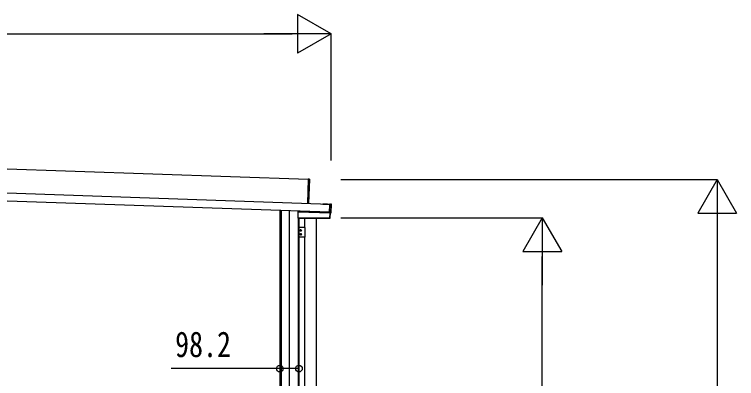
# Model space of a CAD drawing. Units: millimetres, scale not verified. Extents: x -16820 to 16820, y -11880 to 11880.
# Drawn here: x 3861 to 7577, y -6578 to -4703 of the extents above; entities that cross this region are included whole.
import ezdxf
from ezdxf.enums import TextEntityAlignment as Align

# ---------------------------------------------------------------- set-up
doc = ezdxf.new("R2010")
doc.units = ezdxf.units.MM
doc.header["$LTSCALE"] = 60
for name, color, linetype in [('0-3_YKK_12', 2, 'Continuous'), ('0-4_YKK_A1', 4, 'Continuous'), ('0-5_YKK_D', 6, 'Continuous')]:
    doc.layers.add(name, color=color, linetype=linetype)
doc.styles.add('ＭＳ ゴシック', font='')
doc.styles.get('ＭＳ ゴシック').set_extended_font_data('MS Gothic')

msp = doc.modelspace()

# ---------------------------------------------------------------- linework, layer by layer
at = {"layer": '0-3_YKK_12'}
msp.add_line((5277.12, -8502.5), (5277.12, -5711.01), dxfattribs=at)
at = {"layer": '0-4_YKK_A1'}
for p, q in [((5373.18, -5553.73), (1058.61, -5403.06)), ((5483.24, -5681.95), (488.59, -5507.53)), ((5481.85, -5721.93), (487.19, -5547.51)), ((5374.87, -5677.2), (5379.25, -5551.78)), ((5378.78, -5551.76), (5379.25, -5551.78)), ((5454.28, -5680.44), (5454.35, -5678.44)), ((5460.27, -5680.65), (5460.34, -5678.65)), ((5460.34, -5678.65), (5470.34, -5679)), ((5470.27, -5681), (5470.34, -5679)), ((5470.34, -5679), (5476.33, -5679.21)), ((5476.26, -5681.2), (5476.33, -5679.21)), ((5476.33, -5679.21), (5489.82, -5679.68)), ((5490.3, -5681.66), (5483.26, -5681.41)), ((5483.28, -5680.91), (5483.29, -5680.56)), ((5484.49, -5680.6), (5483.29, -5680.56)), ((5483.29, -5680.56), (5483.29, -5680.56)), ((5484.49, -5680.6), (5483.29, -5680.56)), ((5484.49, -5680.6), (5484.49, -5680.6)), ((5484.83, -5679.5), (5484.79, -5680.6)), ((5485.09, -5680.51), (5490.79, -5680.71)), ((5485.09, -5680.51), (5485.09, -5680.59)), ((5488.86, -5722.71), (5490.3, -5681.66)), ((5490.79, -5681.67), (5489.36, -5722.73)), ((5491.27, -5681.23), (5489.81, -5723.21)), ((5490.79, -5681.67), (5490.3, -5681.66)), ((5490.31, -5681.16), (5490.79, -5680.71)), ((5491.27, -5681.23), (5490.79, -5681.67)), ((5491.36, -5721.76), (5492.72, -5682.78)), ((5227.12, -5713.03), (5227.12, -7950)), ((5233.98, -5713.27), (5233.98, -8450)), ((5319.87, -5718.78), (5319.87, -5752.26)), ((5319.87, -5718.78), (5320.24, -5718.79)), ((5320.54, -5718.49), (5320.17, -5718.48)), ((5320.25, -5718.79), (5320.55, -5718.79)), ((5320.25, -5718.79), (5320.25, -5751.88)), ((5320.37, -5718.28), (5320.37, -5716.29)), ((5320.55, -5718.79), (5320.56, -5718.49)), ((5320.56, -5718.49), (5483.35, -5724.18)), ((5320.72, -5718.29), (5321.01, -5718.29)), ((5320.72, -5718.3), (5321.01, -5718.31)), ((5321.01, -5718.29), (5321.01, -5716.31)), ((5482.86, -5723.96), (5321.01, -5718.31)), ((5489.36, -5722.73), (5488.86, -5722.71)), ((5489.36, -5722.73), (5489.81, -5723.21)), ((5320.25, -5751.88), (5319.87, -5752.26)), ((5320.17, -5752.56), (5320.55, -5752.18)), ((5320.17, -5752.56), (5484.78, -5752.56)), ((5320.55, -5751.88), (5320.25, -5751.88)), ((5320.26, -5752.56), (5320.26, -8450)), ((5320.55, -5751.88), (5320.55, -5752.18)), ((5320.55, -5752.18), (5484.41, -5752.18)), ((5325.32, -5752.56), (5325.32, -7950)), ((5355.25, -5800), (5355.25, -5752.56)), ((5415.45, -7840), (5415.45, -5752.56)), ((5481.81, -5722.96), (5481.8, -5723.31)), ((5481.8, -5723.31), (5483, -5723.36)), ((5481.8, -5723.31), (5481.8, -5723.31)), ((5481.8, -5723.31), (5483, -5723.36)), ((5482.88, -5723.35), (5482.86, -5723.96)), ((5483.16, -5723.97), (5482.86, -5723.96)), ((5483, -5723.36), (5483, -5723.36)), ((5483.16, -5723.97), (5483.18, -5723.36)), ((5483.27, -5724.16), (5483.3, -5723.36)), ((5483.27, -5724.16), (5483.3, -5723.37)), ((5485.37, -5724.25), (5483.35, -5724.18)), ((5483.59, -5723.41), (5483.59, -5723.49)), ((5489.29, -5723.69), (5483.59, -5723.49)), ((5484.41, -5751.88), (5484.41, -5752.18)), ((5484.41, -5752.18), (5484.78, -5752.56)), ((5485.08, -5752.27), (5484.71, -5751.89)), ((5485.08, -5752.27), (5486.04, -5724.57)), ((5485.37, -5724.25), (5485.36, -5724.55)), ((5485.75, -5724.26), (5485.37, -5724.25)), ((5485.66, -5724.56), (5486.04, -5724.57)), ((5488.25, -5724.65), (5486.04, -5724.57)), ((5489.29, -5723.69), (5488.84, -5723.21)), ((5357.92, -5800), (5325.62, -5800)), ((5325.62, -5850), (5325.62, -5800)), ((5328.82, -5815), (5339.82, -5815)), ((5334.32, -5820.5), (5334.32, -5809.5)), ((5334.32, -5829.5), (5334.32, -5840.5)), ((5335.55, -5815.41), (5336.37, -5815.41)), ((5357.92, -5850), (5357.92, -5800)), ((5357.92, -5850), (5325.62, -5850)), ((5328.82, -5835), (5339.82, -5835)), ((5335.55, -5834.59), (5336.37, -5834.59)), ((5355.25, -6780), (5355.25, -5850))]:
    msp.add_line(p, q, dxfattribs=at)
for points in [[(5378.8, -5551.26), (5373.28, -5550.73), (5373.26, -5551.23), (5368.9, -5676.16)], [(5373.26, -5551.23), (5378.78, -5551.76), (5374.42, -5676.69)], [(5447.85, -5678.21), (5447.78, -5680.21), (5483.02, -5681.44)], [(5447.85, -5678.21), (5454.35, -5678.44), (5460.34, -5678.65)], [(5481.81, -5722.96), (5481.83, -5722.47), (5483.26, -5681.41), (5483.28, -5680.91)], [(5483.28, -5680.91), (5490.31, -5681.16), (5490.3, -5681.66)], [(5485.09, -5680.59), (5485.03, -5680.59), (5484.99, -5680.6)], [(5320.72, -5716.3), (5320.72, -5718.29), (5320.37, -5718.28)], [(5481.83, -5722.47), (5488.86, -5722.71), (5488.84, -5723.21), (5481.81, -5722.96)], [(5483.5, -5723.4), (5483.54, -5723.41), (5483.59, -5723.41)], [(5484.41, -5751.88), (5484.71, -5751.89), (5485.66, -5724.56), (5485.36, -5724.55)], [(5333.09, -5814.59), (5332.27, -5814.59), (5332.27, -5815.41), (5333.09, -5815.41)], [(5334.73, -5813.77), (5334.73, -5812.95), (5333.91, -5812.95), (5333.91, -5813.77)], [(5333.91, -5816.23), (5333.91, -5817.05), (5334.73, -5817.05), (5334.73, -5816.23)], [(5333.91, -5833.77), (5333.91, -5832.95), (5334.73, -5832.95), (5334.73, -5833.77)], [(5336.37, -5815.41), (5336.37, -5814.59), (5335.55, -5814.59)], [(5333.09, -5835.41), (5332.27, -5835.41), (5332.27, -5834.59), (5333.09, -5834.59)], [(5334.73, -5836.23), (5334.73, -5837.05), (5333.91, -5837.05), (5333.91, -5836.23)], [(5336.37, -5834.59), (5336.37, -5835.41), (5335.55, -5835.41)]]:
    msp.add_lwpolyline(points, dxfattribs=at)
msp.add_lwpolyline([(5320.55, -5751.88), (5320.55, -5718.79), (5485.36, -5724.55), (5484.41, -5751.88)], close=True, dxfattribs=at)
for centre in [(5334.32, -5815), (5334.32, -5835)]:
    msp.add_circle(centre, 3.5, dxfattribs=at)
for centre, radius, start, end in [((5376.74, -5551.44), 2.07, 351.06854, 4.93146), ((5378.75, -5551.76), 0.5, 358, 84.5), ((5484.73, -5676.6), 4.01, 266.55184, 273.90119), ((5489.72, -5682.68), 3, 358, 88), ((5490.29, -5681.66), 0.501, 358.24971, 87.75029), ((5320.54, -5718.79), 0.3, 90.16173, 180.04449), ((5320.55, -5718.79), 0.3, 88.05611, 180.04719), ((5320.55, -5718.79), 0.3, 88.19064, 179.87538), ((5320.54, -5718.65), 0.159, 86.02272, 89.97728), ((5488.36, -5721.65), 3, 268, 358), ((5488.86, -5722.71), 0.501, 268.24971, 357.75029), ((5320.55, -5751.88), 0.301, 180.24971, 269.75029), ((5482.98, -5727.06), 3.71, 81.82188, 89.76035), ((5483.36, -5723.98), 0.2, 178, 268), ((5484.41, -5751.88), 0.301, 270.23913, 357.76087), ((5485.36, -5724.55), 0.3, 357.94657, 87.94647), ((5333.09, -5813.77), 0.82, 270, 0), ((5333.09, -5816.23), 0.82, 0, 90), ((5333.09, -5833.77), 0.82, 270, 0), ((5335.55, -5813.77), 0.82, 180, 270), ((5335.55, -5816.23), 0.82, 90, 180), ((5335.55, -5833.77), 0.82, 180, 270), ((5333.09, -5836.23), 0.82, 0, 90), ((5335.55, -5836.23), 0.82, 90, 180)]:
    msp.add_arc(centre, radius, start, end, dxfattribs=at)
for centre, major_axis, ratio, start_param, end_param in [((5484.49, -5680.57), (0.6, -0.021), 0.061163, 4.712389, 6.2831853), ((5485.08, -5680.81), (-0.01, -0.3), 0.998135, 3.1415927, 3.9545103), ((5490.77, -5681.21), (0.367, 0.342), 0.99628, 5.4996506, 7.06672), ((5320.17, -5718.78), (-0.3, 0.01), 0.998133, 4.7490956, 6.3180268), ((5320.17, -5718.28), (-0.2, 0.007), 0.998133, 1.607503, 3.1764341), ((5320.25, -5718.29), (0, 0.5), 0.061125, 3.1027435, 3.1394501), ((5320.54, -5718.29), (0.007, 0.2), 0.854479, 3.1782993, 4.712389), ((5320.54, -5718.29), (0.47, -0.016), 0.425228, 4.7490956, 6.2831853), ((5320.55, -5718.29), (-0.011, 0.2), 0.151815, 3.0913179, 3.1280246), ((5320.51, -5718.29), (0.201, -0.007), 0.992577, 6.2831853, 6.3180268), ((5320.51, -5718.29), (-0.501, 0.017), 0.998133, 3.1415927, 3.1764341), ((5320.17, -5752.26), (0.213, 0.213), 0.99628, 2.358058, 3.9251274), ((5483.36, -5723.98), (0.5, -0.017), 0.4, 3.1415927, 4.712389), ((5482.99, -5723.39), (0.6, -0.021), 0.061163, 6.2831853, 7.8539816), ((5483.6, -5723.19), (-0.01, -0.3), 0.998135, 5.4691958, 6.2831853), ((5484.78, -5752.26), (-0.209, 0.217), 0.996405, 2.3754474, 3.9077379), ((5485.74, -5724.56), (0.3, -0.01), 0.998135, 0, 1.5707963), ((5489.3, -5723.19), (0.342, -0.367), 0.99628, 5.4996506, 7.06672)]:
    msp.add_ellipse(centre, major_axis=major_axis, ratio=ratio, start_param=start_param, end_param=end_param, dxfattribs=at)
at = {"layer": '0-5_YKK_D'}
for p, q in [((5490.22, -4803.06), (5317.01, -4703.06)), ((5317.01, -4703.06), (5317.01, -4903.06)), ((680.21, -4803.06), (5290.22, -4803.06)), ((5490.22, -4803.06), (5143.81, -4803.06)), ((5490.22, -4803.06), (5317.01, -4903.06)), ((5490.22, -5454.94), (5490.22, -4802.06)), ((5541.3, -5553.73), (7478.12, -5553.73)), ((7477.12, -5553.73), (7377.12, -5726.94)), ((7477.12, -5553.73), (7577.12, -5726.94)), ((7477.12, -5553.73), (7477.12, -5900.14)), ((5541.3, -5750), (6578.12, -5750)), ((6577.12, -5750), (6477.12, -5923.2)), ((6577.12, -5750), (6677.12, -5923.2)), ((6577.12, -5750), (6577.12, -6096.41)), ((7377.12, -5726.94), (7577.12, -5726.94)), ((7477.12, -5753.73), (7477.12, -7750)), ((6477.12, -5923.2), (6677.12, -5923.2)), ((6577.12, -7750), (6577.12, -5950))]:
    msp.add_line(p, q, dxfattribs=at)
msp.add_lwpolyline([(5325.32, -6526.99), (5227.12, -6526.99), (4667.92, -6526.99)], dxfattribs=at)
for centre in [(5227.12, -6526.99), (5325.32, -6526.99)]:
    msp.add_circle(centre, 17, dxfattribs=at)

# ---------------------------------------------------------------- texts
at = {"layer": '0-5_YKK_D', "style": 'ＭＳ ゴシック', "width": 0.8}
msp.add_text('98.2', height=132, dxfattribs=at).set_placement((4687.92, -6506.99), align=Align.BOTTOM_LEFT)

doc.saveas('drawing.dxf')
